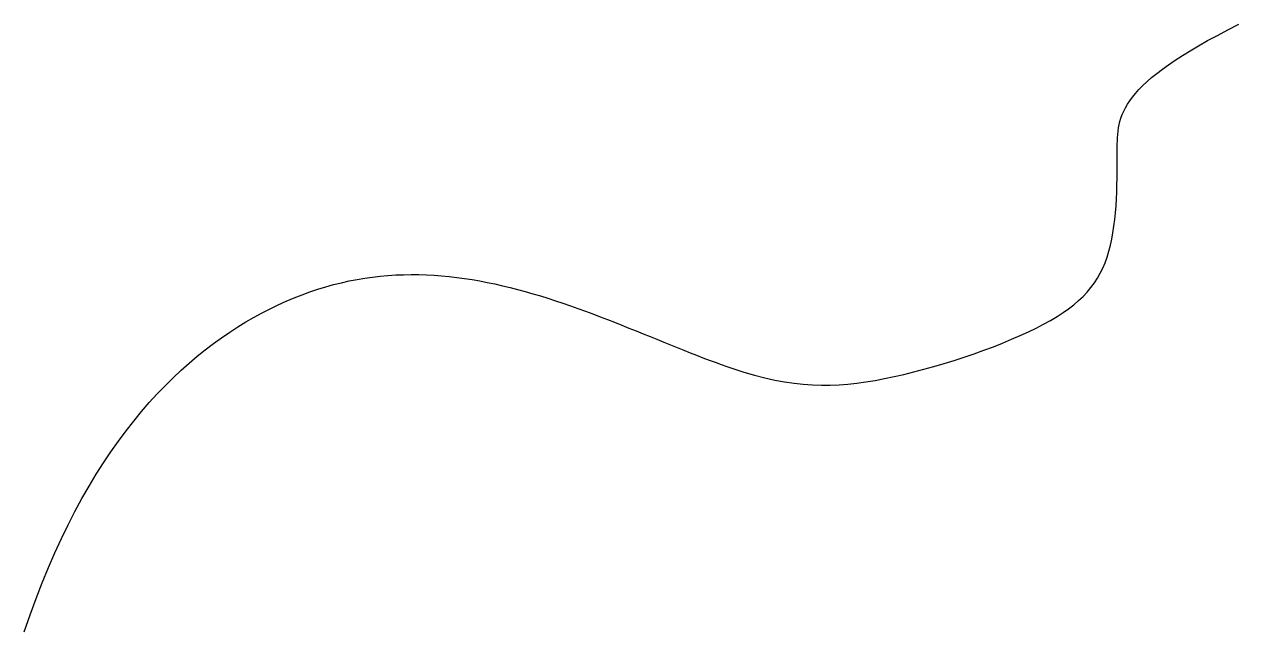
# Model space of a CAD drawing. Header units: millimetres. Extents: x 0 to 20, y 0 to 10.
import ezdxf

# ---------------------------------------------------------------- set-up
doc = ezdxf.new("R2010")
doc.units = ezdxf.units.MM
doc.layers.add('Default', color=18, linetype='Continuous', true_color=0x000000)

msp = doc.modelspace()

# ---------------------------------------------------------------- linework, layer by layer
at = {"layer": 'Default'}
msp.add_open_spline([(0, 0), (1, 3), (4, 6), (8, 6), (12, 4), (14, 4), (17, 5), (18, 6), (18, 8), (18, 9), (20, 10)], degree=3, dxfattribs=at)

doc.saveas('drawing.dxf')
